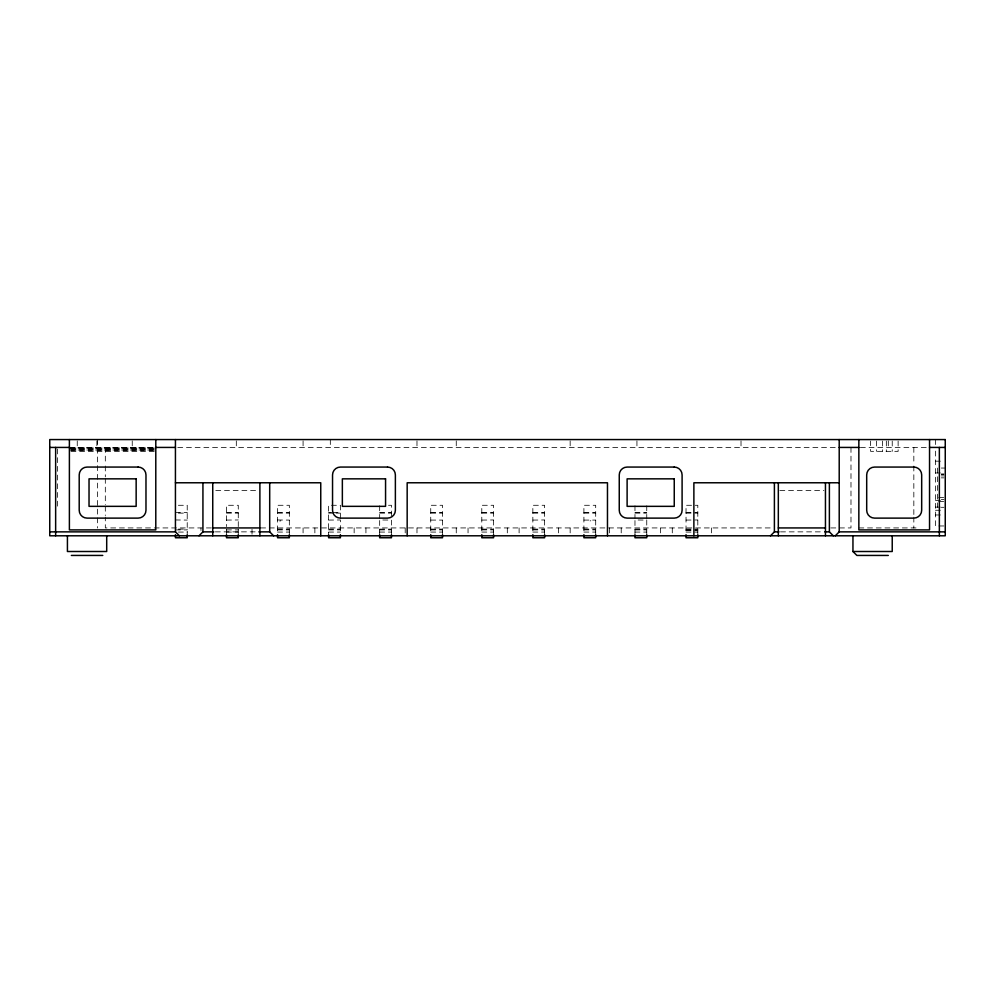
<?xml version="1.0" encoding="UTF-8"?>
<svg xmlns="http://www.w3.org/2000/svg" width="995" height="995" viewBox="0 0 995 995"><rect width="100%" height="100%" fill="white"/><g stroke="black" fill="none" stroke-linecap="round" stroke-linejoin="round"><path stroke-width="0.75" stroke-dasharray="4.97 3.73" d="M590.135 520.92L590.819 520.708M279.719 521.019L280.888 520.833M69.389 447.476L154.946 447.427M177.757 447.427L837.355 447.427M860.376 447.427L927.999 447.427M69.389 447.663L154.25 447.663M70.931 447.949L154.25 447.949M69.389 448.347L154.25 448.347M70.931 448.82L154.25 448.82M70.931 449.392L154.25 449.392M69.389 450.001L154.25 450.001M70.931 450.673L154.25 450.673M70.931 451.344L154.25 451.344M935.437 461.17L943.845 461.17M941.32 468.048L945.25 468.048M935.437 472.948L943.845 472.948M941.32 473.931L943.944 473.931M941.32 474.528L943.944 474.528M941.32 475.896L943.944 475.896M941.32 477.861L943.944 477.861M215.791 490.622L256.834 490.622M779.844 490.622L823.935 490.622M938.708 497.5L943.944 497.5M941.32 499.465L943.944 499.465M935.437 500.398L943.845 500.398M938.708 501.43L943.944 501.43M178.379 505.286L187.222 505.286L187.222 533.83M388.51 505.286L391.458 505.286L391.458 518.47M935.437 507.127L943.845 507.127M941.32 507.313L943.944 507.313M935.437 510.261L943.845 510.261M175.431 512.512L187.222 512.512M226.499 512.512L238.278 512.512M277.555 512.512L289.334 512.512M328.611 512.512L331.559 512.512M333.026 512.512L340.389 512.512M379.667 512.512L391.458 512.512M430.735 512.512L442.514 512.512M481.791 512.512L493.57 512.512M532.847 512.512L544.626 512.512M583.903 512.512L595.694 512.512M634.972 512.512L646.75 512.512M686.028 512.512L697.806 512.512M178.379 513.134L187.222 513.134M226.499 513.134L238.278 513.134M277.555 513.134L289.334 513.134M328.611 513.134L334.507 513.134M335.974 513.134L340.389 513.134M379.667 513.134L391.458 513.134M430.735 513.134L442.514 513.134M481.791 513.134L493.57 513.134M532.847 513.134L544.626 513.134M583.903 513.134L595.694 513.134M634.972 513.134L646.75 513.134M686.028 513.134L697.806 513.134M935.437 514.975L943.845 514.975M175.431 519.962L187.222 520.087M226.499 520.087L238.278 519.962M277.555 519.962L289.334 520.087M328.611 520.087L340.389 519.962L340.389 533.83M430.735 520.087L442.514 520.087M481.791 520.087L493.57 519.962M532.847 520.087L544.626 519.962M583.903 520.087L595.694 520.087M686.028 520.087L697.806 519.962M943.845 525.969L935.437 525.969L935.437 448.944M211.388 527.935L105.321 527.935L105.321 517.101M260.603 527.935L771.759 527.935M830.788 527.935L850.986 527.935L850.986 447.427M858.847 527.935L917.751 527.935M178.379 529.116L187.222 529.116M277.555 529.116L289.334 529.116M328.611 529.116L340.389 529.116M379.667 529.116L391.458 529.116M430.735 529.116L442.514 529.116M481.791 529.116L493.57 529.116M532.847 529.116L544.626 529.116M583.903 529.116L595.694 529.116M634.972 529.116L646.75 529.116M686.028 529.116L697.806 529.116M175.431 529.9L187.222 529.9M226.499 529.9L238.278 529.9M277.555 529.9L289.334 529.9M328.611 529.9L340.389 529.9M379.667 529.9L391.458 529.9M430.735 529.9L442.514 529.9M481.791 529.9L493.57 529.9M532.847 529.9L544.626 529.9M583.903 529.9L595.694 529.9M634.972 529.9L646.75 529.9M686.028 529.9L697.806 529.9M686.028 530.621L697.806 530.621M215.355 531.865L257.27 531.865M780.503 531.865L823.275 531.865M178.379 532.076L187.222 532.076M226.499 532.076L238.278 532.076M277.555 532.076L289.334 532.076M328.611 532.076L340.389 532.076M379.667 532.076L391.458 532.076M430.735 532.076L442.514 532.076M481.791 532.076L493.57 532.076M532.847 532.076L544.626 532.076M583.903 532.076L595.694 532.076M634.972 532.076L646.75 532.076M686.028 532.076L697.806 532.076M937.389 468.048L937.389 507.313M935.437 439.566L935.437 447.427M913.833 447.427L913.833 464.478M913.833 466.033L913.833 515.634M913.833 517.189L913.833 528.046M898.124 441.046L898.124 451.344L870.625 451.344L870.625 441.046M892.229 441.046L892.229 451.344M888.299 440.872L888.299 447.427M886.334 441.046L886.334 451.344M882.403 441.046L882.403 451.344M876.52 441.046L876.52 451.344M741.014 440.872L741.014 447.427M711.562 527.935L711.562 535.795M697.806 533.83L697.806 505.286L686.028 505.286L686.028 533.83M672.284 527.935L672.284 535.795M660.493 527.935L660.493 535.795M646.75 505.746L646.75 518.98M646.75 533.83L646.75 520.087L634.972 519.962L634.972 533.83M636.937 440.872L636.937 447.427M634.972 505.746L634.972 518.731M621.216 527.935L621.216 535.795M609.438 527.935L609.438 535.795M595.694 533.83L595.694 505.286L583.903 505.286L583.903 533.83M570.16 440.872L570.16 447.427M570.16 527.935L570.16 535.795M558.382 527.935L558.382 535.795M544.626 533.83L544.626 505.286L532.847 505.286L532.847 533.83M519.104 527.935L519.104 535.795M507.313 527.935L507.313 535.795M493.57 533.83L493.57 505.286L481.791 505.286L481.791 533.83M468.048 527.935L468.048 535.795M456.257 440.872L456.257 447.427M456.257 527.935L456.257 535.795M442.514 533.83L442.514 505.286L430.735 505.286L430.735 533.83M416.98 440.872L416.98 447.427M416.98 527.935L416.98 535.795M405.201 527.935L405.201 535.795M391.458 533.83L391.458 520.087L379.667 519.962L379.667 533.83M379.667 505.746L379.667 518.731M365.924 527.935L365.924 535.795M354.145 527.935L354.145 535.795M340.389 518.681L340.389 505.286L328.611 505.286L328.611 533.83M330.328 439.566L330.328 447.427M314.868 527.935L314.868 535.795M303.077 440.872L303.077 447.427M303.077 527.935L303.077 535.795M289.334 533.83L289.334 505.286L277.555 505.286L277.555 533.83M252.021 529.253L252.021 535.795M238.278 526.579L238.278 505.286L226.499 505.286L226.499 526.579M238.278 529.116L238.278 533.83M236.312 440.872L236.312 447.427M226.499 529.116L226.499 533.83M200.965 527.935L200.965 530.559M132.235 440.872L132.235 447.427M105.321 447.427L105.321 464.454M105.321 466.008L105.321 476.841M105.321 478.396L105.321 504.714M105.321 506.256L105.321 515.547M97.473 439.566L97.473 528.046M96.876 440.872L96.876 447.427M77.249 440.872L77.249 447.427M57.61 448.969L57.61 507.313"/><path stroke-width="1.49" d="M199 535.795L202.93 531.865L202.93 482.774M770.466 535.795L774.396 531.865L774.396 482.774M835.278 535.795L839.208 531.865L945.25 531.865M49.75 447.427L69.389 447.427M155.792 447.427L175.431 447.427M839.208 447.427L858.847 447.427M929.541 447.427L945.25 447.427M175.431 482.774L320.751 482.774L320.751 535.795M839.208 482.774L693.876 482.774L693.876 535.795M212.743 527.935L259.882 527.935M778.326 527.935L825.452 527.935M49.75 531.865L175.431 531.865L179.361 535.795M202.93 531.865L213.801 531.865M258.824 531.865L269.695 531.865L273.625 535.795M774.396 531.865L778.986 531.865M824.805 531.865L829.382 531.865L833.312 535.795M852.951 535.795L852.951 551.504L892.229 551.504L892.229 535.795M71.354 555.434L102.771 555.434M888.299 555.434L856.882 555.434L852.951 551.504M939.355 447.427L939.355 535.795M929.541 439.566L929.541 529.9L858.847 529.9L858.847 439.566M839.208 439.566L839.208 531.865M829.382 482.774L829.382 531.865M825.452 482.774L825.452 535.795M778.326 482.774L778.326 535.795M697.806 534.676L697.806 537.76L686.028 537.76L686.028 534.676M646.75 534.676L646.75 537.76L634.972 537.76L634.972 534.676M607.472 535.795L607.472 482.774L407.166 482.774L407.166 535.795M595.694 534.676L595.694 537.76L583.903 537.76L583.903 534.676M544.626 534.676L544.626 537.76L532.847 537.76L532.847 534.676M493.57 534.676L493.57 537.76L481.791 537.76L481.791 534.676M442.514 534.676L442.514 537.76L430.735 537.76L430.735 534.676M391.458 534.676L391.458 537.76L379.667 537.76L379.667 534.676M340.389 534.676L340.389 537.76L328.611 537.76L328.611 534.676M289.334 534.676L289.334 537.76L277.555 537.76L277.555 534.676M269.695 482.774L269.695 531.865M259.882 482.774L259.882 535.795M238.278 534.676L238.278 537.76L226.499 537.76L226.499 534.676M212.743 482.774L212.743 535.795M187.222 534.676L187.222 537.76L175.431 537.76L175.431 534.676M175.431 439.566L175.431 531.865M155.792 439.566L155.792 529.9L69.389 529.9L69.389 439.566M106.701 535.795L106.701 551.504L67.424 551.504L67.424 535.795M55.645 447.427L55.645 535.795M945.25 439.566L49.75 439.566L49.75 535.795L945.25 535.795L945.25 439.566M138.118 467.065L87.062 467.065A7.861 7.861 0 0 0 79.202 474.913L79.202 510.261A7.861 7.861 0 0 0 87.062 518.121L138.118 518.121A7.861 7.861 0 0 0 145.979 510.261L145.979 474.913A7.861 7.861 0 0 0 138.118 467.065M387.528 467.065L340.389 467.065A7.861 7.861 0 0 0 332.541 474.913L332.541 510.261A7.861 7.861 0 0 0 340.389 518.121L387.528 518.121A7.861 7.861 0 0 0 395.376 510.261L395.376 474.913A7.861 7.861 0 0 0 387.528 467.065M674.249 467.065L627.111 467.065A7.861 7.861 0 0 0 619.251 474.913L619.251 510.261A7.861 7.861 0 0 0 627.111 518.121L674.249 518.121A7.861 7.861 0 0 0 682.097 510.261L682.097 474.913A7.861 7.861 0 0 0 674.249 467.065M913.833 467.065L874.555 467.065A7.861 7.861 0 0 0 866.695 474.913L866.695 510.261A7.861 7.861 0 0 0 874.555 518.121L913.833 518.121A7.861 7.861 0 0 0 921.681 510.261L921.681 474.913A7.861 7.861 0 0 0 913.833 467.065M136.153 478.844L89.028 478.844L89.028 506.343L136.153 506.343L136.153 478.844M385.562 478.844L342.355 478.844L342.355 506.343L385.562 506.343L385.562 478.844M674.249 478.844L627.111 478.844L627.111 506.343L674.249 506.343L674.249 478.844"/></g></svg>
